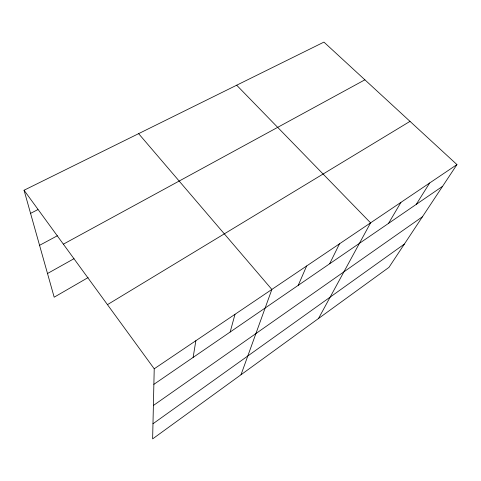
<?xml version="1.0" encoding="UTF-8"?>
<svg xmlns="http://www.w3.org/2000/svg" width="481" height="481" viewBox="0 0 481 481"><rect width="100%" height="100%" fill="white"/><g stroke="black" fill="none" stroke-linecap="round" stroke-linejoin="round"><path stroke-width="0.72" d="M24.05 190.242L154.221 368.795L152.633 438.894L388.973 267.352L456.95 164.592L323.935 42.106L24.05 190.242L54.179 297.192L88.107 277.567M193.128 357.419L195.863 340.704M230.158 332.016L235.005 314.303M241.017 374.741L271.861 289.442L138.618 133.646M298.256 285.305L306.637 265.987M329.635 263.78L339.49 243.825M318.512 318.494L370.58 222.847L236.676 85.209M388.558 223.364L400.92 202.387M416.245 204.377L429.665 182.99M152.976 423.767L404.365 244.083M153.385 405.477L422.432 216.769M153.866 384.349L442.586 186.309M154.221 368.795L456.95 164.592M107.455 304.647L410.01 121.368M47.505 273.509L74.008 258.688M63.36 244.168L364.893 79.816M39.568 245.322L57.395 235.75M30.562 213.366L37.909 209.602"/></g></svg>
